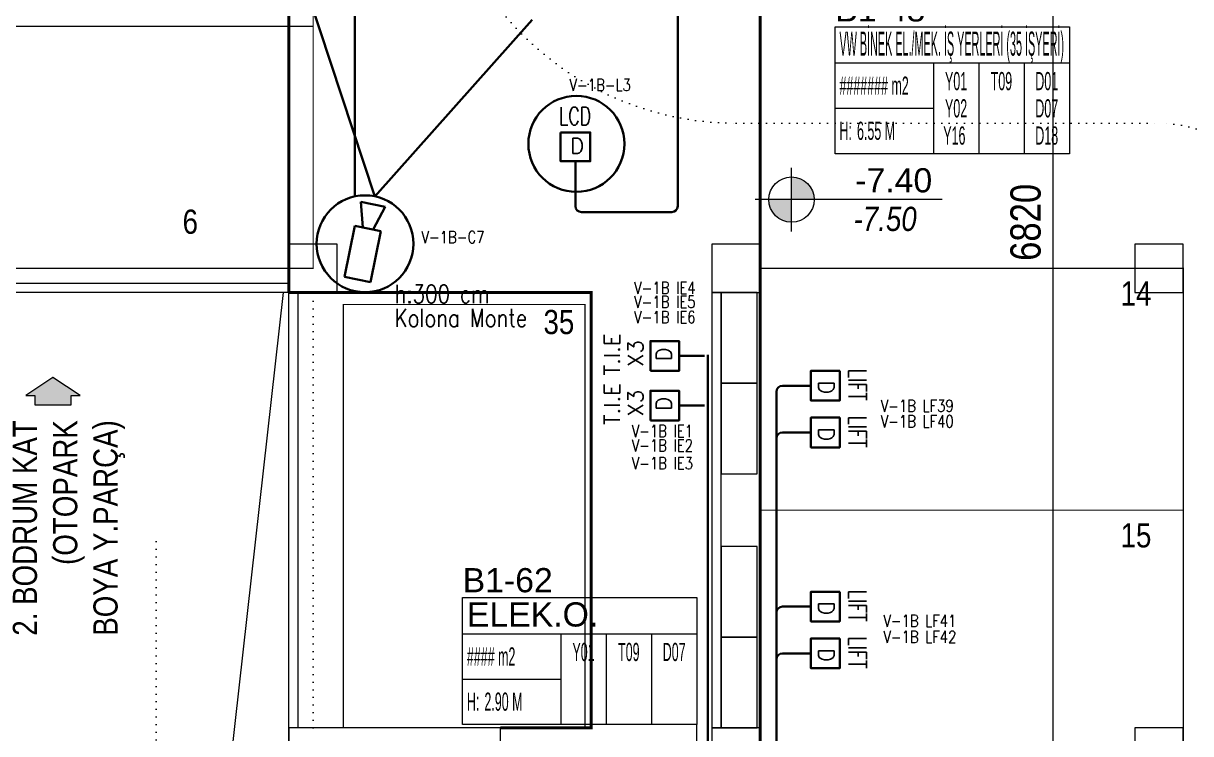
# Model space of a CAD drawing. Header units: metres. Extents: x -13621 to 152406, y -16073 to 22221.
# Drawn here: x 56420 to 58352, y 3270 to 4445 of the extents above; entities that cross this region are included whole.
import ezdxf
from ezdxf.enums import TextEntityAlignment as Align

# ---------------------------------------------------------------- set-up
doc = ezdxf.new("R2010")
doc.units = ezdxf.units.M
doc.header["$LTSCALE"] = 100
doc.header["$MEASUREMENT"] = 0
doc.linetypes.add('DOT2', pattern=[0.125, 0, -0.125])
doc.linetypes.add('HIDDEN', pattern=[0.375, 0.25, -0.125])
doc.layers.get('0').update_dxf_attribs({"color": 9, "lineweight": 9})
for name, color, linetype, lineweight in [('00', 9, 'Continuous', 9), ('01', 9, 'Continuous', 9), ('05', 9, 'Continuous', 9), ('06D', 9, 'Continuous', 9), ('08E', 8, 'DOT2', 9), ('20', 9, 'DOT2', 9), ('21', 9, 'Continuous', 9), ('21_mahal200', 9, 'Continuous', 9), ('25', 9, 'Continuous', 9), ('Data  Tavan', 170, 'Continuous', 30), ('E-DAHİLİ DOME KAMERA', 7, 'Continuous', 30), ('E-DAHİLİ KAMERA', 7, 'Continuous', 30), ('E-DATA LCD EKRAN', 7, 'Continuous', 30), ('E-DATA LIFT PRIZI', 7, 'Continuous', 30), ('E-DATA PRİZİ (RJ45)', 7, 'Continuous', 30), ('E-DATA-TEKNISYEN IS EMRI', 7, 'Continuous', 30), ('E-YAZI', 7, 'Continuous', 30)]:
    doc.layers.add(name, color=color, linetype=linetype, lineweight=lineweight)
doc.styles.add('Arial', font='arial.ttf', dxfattribs={"height": 2.5})
doc.styles.add('E-YAZI', font='txttw.shx')
doc.styles.add('MuuM_TEXT-ITALIC', font='ARIALNI.TTF')
doc.styles.add('MuuM_TEXT-STANDART', font='ARIALN.TTF')
doc.dimstyles.new('MuuM_DIM200', dxfattribs={"dimscale": 20, "dimtxt": 2, "dimasz": 1, "dimexe": 1, "dimexo": 1, "dimgap": 1, "dimtad": 1, "dimdec": 1, "dimrnd": 0.5, "dimdsep": 46, "dimtxsty": 'MuuM_TEXT-STANDART', "dimblk": 'ARCHTICK', "dimcen": 0, "dimdle": 0.15, "dimclrd": 256, "dimclre": 256, "dimclrt": 256, "dimadec": 0, "dimazin": 0, "dimtfac": 5, "dimtdec": 1, "dimtix": 1, "dimtmove": 2, "dimatfit": 3, "dimldrblk": 'DOT', "dimfxl": 3, "dimfxlon": 1, "dimtolj": 1, "dimlwd": -1, "dimlwe": -1, "dimarcsym": 0})

# ---------------------------------------------------------------- blocks, each defined once
blk = doc.blocks.new('E-DATA-TEKNISYEN IS EMRI')
at = {"layer": 'E-DATA PRİZİ (RJ45)', "color": 6}
blk.add_line((0, 0), (0, 42), dxfattribs=at)
blk.add_lwpolyline([(-24.6, 89.6), (24.6, 89.6), (24.6, 42), (-24.6, 42)], close=True, dxfattribs=at)
at = {"layer": 'E-DATA PRİZİ (RJ45)', "color": 6, "style": 'E-YAZI'}
for s, p in [('T.I.E', (-32.1, 140.4)), ('X3', (-17.8, 101.3)), ('D', (-8.8, 54.6))]:
    blk.add_text(s, height=25.6, rotation=0, dxfattribs=at).set_placement(p)
blk = doc.blocks.new('E-DATA LCD EKRAN')
at = {"layer": 'E-DATA PRİZİ (RJ45)', "color": 1}
blk.add_line((0, 0), (0, 42), dxfattribs=at)
blk.add_lwpolyline([(-24.6, 89.6), (24.6, 89.6), (24.6, 42), (-24.6, 42)], close=True, dxfattribs=at)
blk.add_circle((1.6, 70.7), 79.4, dxfattribs=at)
at = {"layer": 'E-DATA PRİZİ (RJ45)', "color": 1, "style": 'E-YAZI'}
blk.add_text('D', height=25.6, dxfattribs=at).set_placement((-8.8, 54.6))
at = {"layer": 'E-YAZI', "color": 1, "style": 'E-YAZI', "width": 0.7}
blk.add_text('LCD', height=30, dxfattribs=at).set_placement((-27, 101.6))
blk = doc.blocks.new('E-DATA LIFT PRIZI')
at = {"layer": 'E-DATA LIFT PRIZI', "color": 2}
blk.add_line((0, 0), (0, 42), dxfattribs=at)
blk.add_lwpolyline([(-24.6, 89.6), (24.6, 89.6), (24.6, 42), (-24.6, 42)], close=True, dxfattribs=at)
at = {"layer": 'E-DATA LIFT PRIZI', "color": 2, "style": 'E-YAZI', "width": 0.7}
blk.add_text('LIFT', height=30, dxfattribs=at).set_placement((-28, 104.2))
at = {"layer": 'E-DATA LIFT PRIZI', "color": 2, "style": 'E-YAZI'}
blk.add_text('D', height=25.6, dxfattribs=at).set_placement((-8.8, 54.6))
blk = doc.blocks.new('100_DAHİLİ DOME KAMERA')
at = {"layer": 'E-DAHİLİ DOME KAMERA', "color": 4}
for p, q in [((-1.936, 0.715), (-1.936, -0.689)), ((0.82, 0.715), (-1.936, 0.715)), ((0.82, -0.689), (0.82, 0.715)), ((0.82, 0.294), (2.131, 0.668)), ((2.131, 0.668), (2.131, -0.643)), ((0.82, -0.268), (2.131, -0.643)), ((-1.936, -0.689), (0.82, -0.689))]:
    blk.add_line(p, q, dxfattribs=at)
at = {"layer": 'E-DAHİLİ DOME KAMERA', "color": 4, "linetype": 'Continuous'}
blk.add_circle((0, 0), 2.566, dxfattribs=at)
at = {"layer": 'E-DAHİLİ KAMERA', "color": 4}
for q in [(13.416, 6.264), (13.416, -6.264)]:
    blk.add_line((2.566, 0), q, dxfattribs=at)
blk = doc.blocks.new('p-kolon_80x80')
blk.add_lwpolyline([(-40, -40), (40, -40), (40, 40), (-40, 40)], close=True)
blk = doc.blocks.new('1.bod.mimari.elk')
at = {"layer": '01'}
blk.add_lwpolyline([(860, -5350), (860, -5350), (860, -5950), (900, -5950), (900, -5950), (900, -5950), (900, -5400), (1170, -5400), (1170, -5950), (1170, -5950), (1170, -5950), (1210, -5950), (1210, -5350), (860, -5350), (860, -5350), (860, -5350), (860, -5400)], close=True, dxfattribs=at)
for p in [(900, -4590), (1600, -4590), (2300, -4590), (1600, -5390), (2300, -5390)]:
    blk.add_blockref('p-kolon_80x80', p, dxfattribs=at)
blk = doc.blocks.new('p-işyeri')
at = {"color": 0, "const_width": 2}
blk.add_lwpolyline([(200, 0), (200, 700), (-200, 700), (-200, 0)], close=True, dxfattribs=at)
blk = doc.blocks.new('0_arrow1')
blk.add_hatch(color=254).paths.add_polyline_path([(0, 0), (-22.5, -15), (-15, -15), (-15, -22.5), (15, -22.5), (15, -15), (22.5, -15)])
at = {"linetype": 'ByBlock', "lineweight": -2}
blk.add_lwpolyline([(15, -22.5), (-15, -22.5), (-15, -15), (-22.5, -15), (0, 0), (22.5, -15), (15, -15)], close=True, dxfattribs=at)
blk.add_point((0, 0))
blk = doc.blocks.new('0_elevationtarget-p-bk')
h = blk.add_hatch(color=250)
h.paths.add_polyline_path([(1.875, 0, 0.414214), (0, 1.875), (0, 0)])
h.paths.add_polyline_path([(0, 0), (-1.875, 0, 0.414214), (0, -1.875)])
blk.add_line((0, -2.625), (0, 2.625))
blk.add_lwpolyline([(12.453, 0), (-3, 0)])
blk.add_circle((0, 0), 1.875)
at = {"style": 'Arial'}
blk.add_attdef('BITMISKOT', text='', height=2, dxfattribs=at).set_placement((4.5, 0), align=Align.BOTTOM_LEFT)
at = {"style": 'MuuM_TEXT-ITALIC'}
blk.add_attdef('FINISHINGFLOORLEVEL', text='', height=2, dxfattribs=at).set_placement((4.5, -0.592), align=Align.TOP_LEFT)
blk = doc.blocks.new('_ArchTick')
at = {"color": 0, "linetype": 'ByBlock', "const_width": 0.15}
blk.add_lwpolyline([(-0.5, -0.5), (0.5, 0.5)], dxfattribs=at)
blk = doc.blocks.new('*D467')
at = {"layer": '25', "transparency": 16777216}
for p, q in [((92079.7, 5767), (92003.8, 5767)), ((92023.8, -1056), (92023.8, 5770)), ((92079.7, -1053), (92003.8, -1053))]:
    blk.add_line(p, q, dxfattribs=at)
at = {"layer": '25', "transparency": 16777216, "xscale": 20, "yscale": 20, "zscale": 20}
for p, rotation in [((92023.8, 5767), 90), ((92023.8, -1053), 270)]:
    blk.add_blockref('_ArchTick', p, dxfattribs=dict(at, rotation=rotation))
at = {"layer": '25', "transparency": 16777216, "insert": (91978.3, 2247.9), "char_height": 50, "attachment_point": 5, "rotation": 90, "style": 'MuuM_TEXT-STANDART'}
blk.add_mtext('\\A1;6820', dxfattribs=at)
blk = doc.blocks.new('_Dot')
at = {"color": 0, "linetype": 'ByBlock', "lineweight": -2}
blk.add_line((-0.5, 0), (-1, 0), dxfattribs=at)
at = {"color": 0, "linetype": 'ByBlock', "const_width": 0.5}
blk.add_lwpolyline([(-0.25, 0, 1), (0.25, 0, 1)], format="xyb", close=True, dxfattribs=at)
blk = doc.blocks.new('p-birim')
blk.add_lwpolyline([(0, 0), (1, 0), (1, 1), (0, 1)], close=True)
blk = doc.blocks.new('0_roomno2')
blk.add_lwpolyline([(19.375, -10.5), (0, -10.5), (0, 0), (19.375, 0)], close=True)
for points in [[(0, -3), (19.375, -3)], [(8.125, -3), (8.125, -10.5)], [(11.875, -3), (11.875, -10.5)], [(15.625, -3), (15.625, -10.5)], [(0, -6.75), (8.125, -6.75)]]:
    blk.add_lwpolyline(points)
at = {"style": 'MuuM_TEXT-STANDART', "width": 0.6}
blk.add_text('H:', height=1.5, dxfattribs=at).set_placement((0.35, -8.608), align=Align.MIDDLE_LEFT)
at = {"style": 'Arial'}
blk.add_attdef('ODANO', (0, 1.17), '', height=2, dxfattribs=at)
blk.add_attdef('MEKANADI', text='', height=2, dxfattribs=at).set_placement((0.35, -3), align=Align.BOTTOM_LEFT)
at = {"style": 'MuuM_TEXT-STANDART', "width": 0.6}
for tag, p in [('YER01', (10, -4.5)), ('TAVAN01', (13.75, -4.5)), ('DUVAR01', (17.5, -4.5)), ('YER02', (10, -6.75)), ('TAVAN02', (13.75, -6.75)), ('DUVAR02', (17.5, -6.75)), ('YER03', (10, -9)), ('TAVAN03', (13.75, -9)), ('DUVAR03', (17.5, -9))]:
    blk.add_attdef(tag, text='', height=1.5, dxfattribs=at).set_placement(p, align=Align.MIDDLE_CENTER)
for tag, p in [('M2', (0.35, -4.875)), ('TEMIZTAVANYUKSEKLIGI', (1.8, -8.608))]:
    blk.add_attdef(tag, text='', height=1.5, dxfattribs=at).set_placement(p, align=Align.MIDDLE_LEFT)
blk = doc.blocks.new('1.bod.mimari1.elk')
at = {"layer": '00'}
for points in [[(860, -4615), (40, -4615)], [(860, -4630), (40, -4630)], [(860, -5350), (860, -4630)], [(875, -5350), (875, -4630)]]:
    blk.add_lwpolyline(points, dxfattribs=at)
blk.add_lwpolyline([(1575, -5350), (1575, -4630), (1560, -4630), (1560, -5350)], close=True, dxfattribs=at)
at = {"layer": '06D', "linetype": 'DOT2'}
for points in [[(1100, -1400), (1100, -3850, 0.4142136), (1600, -4350), (2300, -4350)], [(640, -5042.1), (640, -7840, 0.4142136), (840, -8040), (3100, -8040)]]:
    blk.add_lwpolyline(points, format="xyb", dxfattribs=at)
at = {"layer": '06D'}
blk.add_lwpolyline([(51.02, -4630), (491.81, -7830), (851.02, -4630)], dxfattribs=at)
at = {"layer": '06D', "linetype": 'DOT2'}
for radius in [500, 200]:
    blk.add_arc((2300, -4550), radius, 0, 90, dxfattribs=at)
at = {"layer": '08E'}
blk.add_lwpolyline([(900, -5350), (900, -4630)], dxfattribs=at)
at = {"layer": '20', "ltscale": 2, "const_width": 5}
for points in [[(860, -7830), (1640, -7830), (1640, -4630), (1640, -4630), (1640, -3830), (1640, -3830), (1640, -2240), (3740, -2240), (3740, -1723.58)], [(860, -4630), (860, -4630), (860, -2200), (40, -2192.5)], [(860, -4550), (860, -2240)], [(1210, -5350), (1360, -5350), (1360, -4630), (860, -4630)]]:
    blk.add_lwpolyline(points, dxfattribs=at)
at = {"layer": '05', "xscale": 60.00000000000003, "yscale": 150}
for p in [(1575, -4780), (1575, -4930), (1575, -5200), (1575, -5350)]:
    blk.add_blockref('p-birim', p, dxfattribs=at)
at = {"layer": '06D', "color": 89, "linetype": 'HIDDEN', "true_color": 0x2e4d23, "rotation": 90}
for p in [(900, -3990), (900, -4390), (2340, -4790), (2340, -5190)]:
    blk.add_blockref('p-işyeri', p, dxfattribs=at)
at = {"layer": '06D', "color": 89, "linetype": 'HIDDEN', "true_color": 0x2e4d23}
blk.add_blockref('p-işyeri', (1150, -5350), dxfattribs=at)
at = {"layer": '21', "xscale": 20, "yscale": 20, "zscale": 20}
blk.add_blockref('0_elevationtarget-p-bk', (1691.65, -4476.52), dxfattribs=at).add_auto_attribs({'BITMISKOT': ' -7.40', 'FINISHINGFLOORLEVEL': ' -7.50'})
at = {"layer": '21', "xscale": -2, "yscale": 2, "zscale": 2}
blk.add_blockref('0_arrow1', (469.51, -4770.66), dxfattribs=at)
at = {"layer": '21_mahal200'}
ref = blk.add_blockref('0_roomno2', (1764.01, -4190.51), dxfattribs=dict(at, xscale=20, yscale=20, zscale=20))
ref.add_attrib('ODANO', 'B1-48', (1764.01, -4181.87), dxfattribs={"layer": '0', "height": 40, "style": 'Arial'})
ref.add_attrib('MEKANADI', 'VW BİNEK EL./MEK. İŞ YERLERİ (35 İŞYERİ)', dxfattribs={"layer": '0', "height": 40, "style": 'Arial', "width": 0.32}).set_placement((1771.01, -4250.51), align=Align.BOTTOM_LEFT)
ref.add_attrib('M2', '####### m2', dxfattribs={"layer": '0', "height": 30, "style": 'MuuM_TEXT-STANDART', "width": 0.6}).set_placement((1771.01, -4288.01), align=Align.MIDDLE_LEFT)
ref.add_attrib('TEMIZTAVANYUKSEKLIGI', '6.55 M', dxfattribs={"layer": '0', "height": 30, "style": 'MuuM_TEXT-STANDART', "width": 0.6}).set_placement((1800.01, -4362.67), align=Align.MIDDLE_LEFT)
ref.add_attrib('YER01', 'Y01', dxfattribs={"layer": '0', "height": 30, "style": 'MuuM_TEXT-STANDART', "width": 0.6}).set_placement((1964.01, -4280.51), align=Align.MIDDLE_CENTER)
ref.add_attrib('TAVAN01', 'T09', dxfattribs={"layer": '0', "height": 30, "style": 'MuuM_TEXT-STANDART', "width": 0.6}).set_placement((2039.01, -4280.51), align=Align.MIDDLE_CENTER)
ref.add_attrib('DUVAR01', 'D01', dxfattribs={"layer": '0', "height": 30, "style": 'MuuM_TEXT-STANDART', "width": 0.6}).set_placement((2114.01, -4280.51), align=Align.MIDDLE_CENTER)
ref.add_attrib('YER02', 'Y02', dxfattribs={"layer": '0', "height": 30, "style": 'MuuM_TEXT-STANDART', "width": 0.6}).set_placement((1964.01, -4325.51), align=Align.MIDDLE_CENTER)
ref.add_attrib('DUVAR02', 'D07', dxfattribs={"layer": '0', "height": 30, "style": 'MuuM_TEXT-STANDART', "width": 0.6}).set_placement((2114.01, -4325.51), align=Align.MIDDLE_CENTER)
ref.add_attrib('YER03', 'Y16 ', dxfattribs={"layer": '0', "height": 30, "style": 'MuuM_TEXT-STANDART', "width": 0.6}).set_placement((1964.01, -4370.51), align=Align.MIDDLE_CENTER)
ref.add_attrib('DUVAR03', 'D18', dxfattribs={"layer": '0', "height": 30, "style": 'MuuM_TEXT-STANDART', "width": 0.6}).set_placement((2114.01, -4370.51), align=Align.MIDDLE_CENTER)
ref = blk.add_blockref('0_roomno2', (1147.45, -5134.52), dxfattribs=dict(at, xscale=20, yscale=20, zscale=20))
ref.add_attrib('ODANO', 'B1-62', (1147.45, -5125.87), dxfattribs={"layer": '0', "height": 40, "style": 'Arial'})
ref.add_attrib('MEKANADI', 'ELEK.O.', dxfattribs={"layer": '0', "height": 40, "style": 'Arial'}).set_placement((1154.45, -5194.52), align=Align.BOTTOM_LEFT)
ref.add_attrib('M2', '#### m2', dxfattribs={"layer": '0', "height": 30, "style": 'MuuM_TEXT-STANDART', "width": 0.6}).set_placement((1154.45, -5232.02), align=Align.MIDDLE_LEFT)
ref.add_attrib('TEMIZTAVANYUKSEKLIGI', '2.90 M', dxfattribs={"layer": '0', "height": 30, "style": 'MuuM_TEXT-STANDART', "width": 0.6}).set_placement((1183.45, -5306.68), align=Align.MIDDLE_LEFT)
ref.add_attrib('YER01', 'Y01', dxfattribs={"layer": '0', "height": 30, "style": 'MuuM_TEXT-STANDART', "width": 0.6}).set_placement((1347.45, -5224.52), align=Align.MIDDLE_CENTER)
ref.add_attrib('TAVAN01', 'T09', dxfattribs={"layer": '0', "height": 30, "style": 'MuuM_TEXT-STANDART', "width": 0.6}).set_placement((1422.45, -5224.52), align=Align.MIDDLE_CENTER)
ref.add_attrib('DUVAR01', 'D07', dxfattribs={"layer": '0', "height": 30, "style": 'MuuM_TEXT-STANDART', "width": 0.6}).set_placement((1497.45, -5224.52), align=Align.MIDDLE_CENTER)
at = {"layer": '21', "style": 'MuuM_TEXT-STANDART'}
for s, p in [('6', (709.47, -4545)), ('14', (2287.18, -4663.71)), ('15', (2287.18, -5063.71))]:
    blk.add_text(s, height=40, dxfattribs=at).set_placement(p, align=Align.BOTTOM_RIGHT)
blk.add_text('35', height=40, dxfattribs=at).set_placement((1281.23, -4710.88), align=Align.BOTTOM_LEFT)
at = {"layer": '21', "insert": (403.05, -4841.33), "char_height": 40, "width": 1672.7261, "attachment_point": 3, "rotation": 90, "style": 'MuuM_TEXT-STANDART'}
blk.add_mtext('2. BODRUM KAT\\P(OTOPARK \\PBOYA Y.PARÇA)', dxfattribs=at)
at = {"layer": '25'}
dim = blk.add_linear_dim(base=(2124.7, -995), p1=(2200.58, -7815), p2=(2200.58, -995), angle=90, dimstyle='MuuM_DIM200', override={"dimtxt": 2.5}, dxfattribs=at)
dim.commit()
dim.dimension.update_dxf_attribs({"geometry": '*D467', "text_midpoint": (2079.17, -4514.08), "dimtype": 128, "insert": (-89899.09, -6762)})
at = {"layer": '21_mahal200'}
blk.add_leader([(1534.95, -5528.59), (1534.95, -5344.52)], dimstyle='MuuM_DIM200', override={"dimasz": 1, "dimfxl": 10}, dxfattribs=at)

msp = doc.modelspace()

# ---------------------------------------------------------------- linework, layer by layer
at = {"layer": 'Data  Tavan'}
for p, q in [((56969.2, 7331.2), (56969.2, 4158.8)), ((57503.4, 4142.8), (57503.4, 4913.4)), ((57334, 4175), (57334, 4142.8)), ((57344, 4132.8), (57493.4, 4132.8)), ((57681.8, 3845.8), (57676.8, 3845.8)), ((57666.8, 3835.8), (57666.8, 3145.2)), ((57681.8, 3768.4), (57676.8, 3768.4)), ((57681.8, 3480.5), (57676.8, 3480.5)), ((57681.8, 3403.1), (57676.8, 3403.1)), ((57666.8, 3149.1), (57666.8, 3393.1))]:
    msp.add_line(p, q, dxfattribs=at)
at = {"layer": 'Data  Tavan', "color": 5}
msp.add_line((57553.2, 3135.2), (57553.2, 3896.6), dxfattribs=at)
at = {"layer": 'Data  Tavan'}
for centre, start, end in [((57344, 4142.8), 180, 270), ((57493.4, 4142.8), 270, 0), ((57676.8, 3835.8), 90, 180), ((57676.8, 3758.4), 90, 180), ((57676.8, 3470.5), 90, 180), ((57676.8, 3393.1), 90, 180)]:
    msp.add_arc(centre, 10, start, end, dxfattribs=at)

# ---------------------------------------------------------------- block references
at = {"layer": '06D'}
for name in ['1.bod.mimari.elk', '1.bod.mimari1.elk']:
    msp.add_blockref(name, (56000, 8630), dxfattribs=at)
at = {"layer": 'E-DAHİLİ DOME KAMERA', "xscale": 31.2076384524024, "yscale": 31.2076384524024, "zscale": 31.2076384524024, "rotation": 78.27978872962707}
msp.add_blockref('100_DAHİLİ DOME KAMERA', (56985.9, 4080.5), dxfattribs=at)
at = {"layer": 'E-DATA LCD EKRAN', "color": 1}
msp.add_blockref('E-DATA LCD EKRAN', (57334, 4175), dxfattribs=at)
at = {"layer": 'E-DATA LIFT PRIZI', "color": 1, "rotation": 270}
for p in [(57681.8, 3845.8), (57681.8, 3768.4), (57681.8, 3480.5), (57681.8, 3403.1)]:
    msp.add_blockref('E-DATA LIFT PRIZI', p, dxfattribs=at)
at = {"layer": 'E-DATA-TEKNISYEN IS EMRI', "color": 1, "rotation": 89.99999999999999}
for p in [(57547.7, 3894.9), (57547.7, 3812.9)]:
    msp.add_blockref('E-DATA-TEKNISYEN IS EMRI', p, dxfattribs=at)

# ---------------------------------------------------------------- texts
at = {"layer": 'E-YAZI', "color": 6, "style": 'E-YAZI', "width": 0.8}
for s, p in [('V-1B-L3', (57324.3, 4333.2)), ('V-1B-C7', (57079.3, 4081.5)), ('V-1B IE4', (57431.3, 3997.6)), ('V-1B IE5', (57431.3, 3974.5)), ('V-1B IE6', (57431.3, 3949.2)), ('V-1B LF39', (57839.3, 3802.5)), ('V-1B LF40', (57839.3, 3776.8)), ('V-1B IE1', (57427.1, 3760.8)), ('V-1B IE2', (57427.1, 3737)), ('V-1B IE3', (57427.1, 3707.5)), ('V-1B LF41', (57843.7, 3447)), ('V-1B LF42', (57843.7, 3420.3))]:
    msp.add_text(s, height=20, dxfattribs=at).set_placement(p)
at = {"layer": 'E-YAZI', "color": 30, "style": 'E-YAZI', "width": 0.8}
for s, p in [('h:300 cm', (57034.9, 3982.5)), ('Kolona Monte', (57034.9, 3942.9))]:
    msp.add_text(s, height=30, dxfattribs=at).set_placement(p)

doc.saveas('drawing.dxf')
